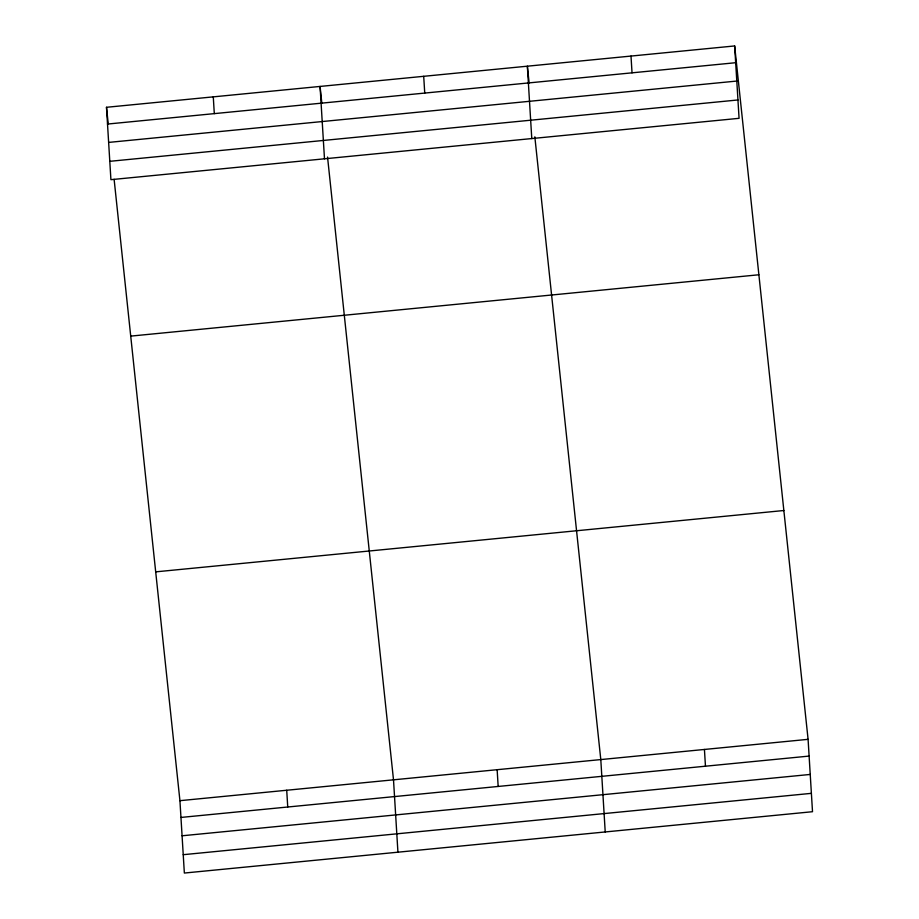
<?xml version="1.0" encoding="UTF-8"?>
<svg xmlns="http://www.w3.org/2000/svg" width="919" height="919" viewBox="0 0 919 919"><rect width="100%" height="100%" fill="white"/><g stroke="black" fill="none" stroke-linecap="round" stroke-linejoin="round"><path stroke-width="1.38" d="M734.649 45.95L739.071 118.321L110.912 179.665L106.489 107.293L734.649 45.95L808.088 739.336L812.511 811.707L184.351 873.05L179.929 800.679L114.117 179.331M107.512 124.054L735.671 62.71M108.637 142.411L736.797 81.056M109.798 161.319L737.946 99.964M130.728 336.113L758.887 274.77M155.69 571.859L783.85 510.516M179.929 800.679L808.088 739.336M180.951 817.439L809.111 756.084M182.077 835.785L810.236 774.441M183.226 854.693L811.385 793.35M529.149 83.147L527.357 66.191L531.779 138.562M534.835 136.816L600.796 759.576L605.219 831.948M321.857 103.387L320.065 86.443L324.487 158.815M327.543 157.057L393.504 779.817L397.927 852.189M106.489 107.293L108.281 124.249M704.436 749.456L705.459 766.205M630.997 56.07L632.031 72.831M497.145 769.697L498.167 786.457M423.705 76.311L424.739 93.072M286.717 790.248L287.739 807.008M213.277 96.863L214.299 113.623"/></g></svg>
